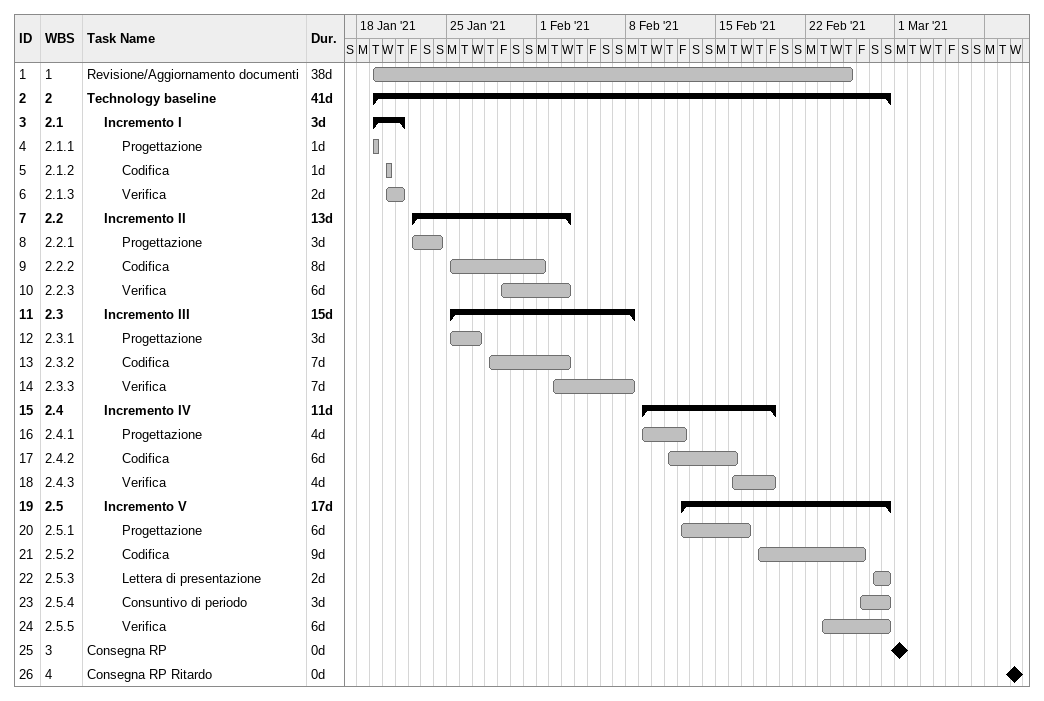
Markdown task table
| ID | WBS | Task | Duration | Start | Finish |
|---|---|---|---|---|---|
| 1 | 1 | Revisione/Aggiornamento documenti | 38d | 2021-01-19 | 2021-02-25 |
| 2 | 2 | **Technology baseline** | 41d | 2021-01-19 | 2021-02-28 |
| 3 | 2.1 | **Incremento I** | 3d | 2021-01-19 | 2021-01-21 |
| 4 | 2.1.1 | Progettazione | 1d | 2021-01-19 | 2021-01-19 |
| 5 | 2.1.2 | Codifica | 1d | 2021-01-20 | 2021-01-20 |
| 6 | 2.1.3 | Verifica | 2d | 2021-01-20 | 2021-01-21 |
| 7 | 2.2 | **Incremento II** | 13d | 2021-01-22 | 2021-02-03 |
| 8 | 2.2.1 | Progettazione | 3d | 2021-01-22 | 2021-01-24 |
| 9 | 2.2.2 | Codifica | 8d | 2021-01-25 | 2021-02-01 |
| 10 | 2.2.3 | Verifica | 6d | 2021-01-29 | 2021-02-03 |
| 11 | 2.3 | **Incremento III** | 15d | 2021-01-25 | 2021-02-08 |
| 12 | 2.3.1 | Progettazione | 3d | 2021-01-25 | 2021-01-27 |
| 13 | 2.3.2 | Codifica | 7d | 2021-01-28 | 2021-02-03 |
| 14 | 2.3.3 | Verifica | 7d | 2021-02-02 | 2021-02-08 |
| 15 | 2.4 | **Incremento IV** | 11d | 2021-02-09 | 2021-02-19 |
| 16 | 2.4.1 | Progettazione | 4d | 2021-02-09 | 2021-02-12 |
| 17 | 2.4.2 | Codifica | 6d | 2021-02-11 | 2021-02-16 |
| 18 | 2.4.3 | Verifica | 4d | 2021-02-16 | 2021-02-19 |
| 19 | 2.5 | **Incremento V** | 17d | 2021-02-12 | 2021-02-28 |
| 20 | 2.5.1 | Progettazione | 6d | 2021-02-12 | 2021-02-17 |
| 21 | 2.5.2 | Codifica | 9d | 2021-02-18 | 2021-02-26 |
| 22 | 2.5.3 | Lettera di presentazione | 2d | 2021-02-27 | 2021-02-28 |
| 23 | 2.5.4 | Consuntivo di periodo | 3d | 2021-02-26 | 2021-02-28 |
| 24 | 2.5.5 | Verifica | 6d | 2021-02-23 | 2021-02-28 |
| 25 | 3 | Consegna RP | 0d | 2021-03-01 | 2021-03-01 |
| 26 | 4 | Consegna RP Ritardo | 0d | 2021-03-10 | 2021-03-10 |
